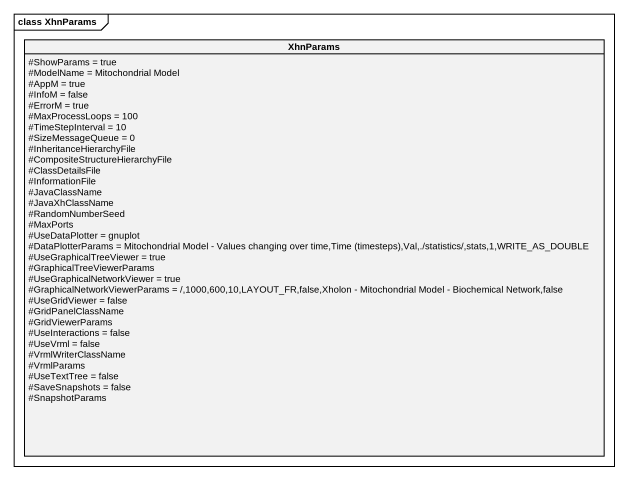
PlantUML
@startuml
mainframe class XhnParams
hide circle
hide empty members
skinparam classAttributeIconSize 0
class XhnParams {
  #ShowParams = true
  #ModelName = Mitochondrial Model
  #AppM = true
  #InfoM = false
  #ErrorM = true
  #MaxProcessLoops = 100
  #TimeStepInterval = 10
  #SizeMessageQueue = 0
  #InheritanceHierarchyFile
  #CompositeStructureHierarchyFile
  #ClassDetailsFile
  #InformationFile
  #JavaClassName
  #JavaXhClassName
  #RandomNumberSeed
  #MaxPorts
  #UseDataPlotter = gnuplot
  {field} #DataPlotterParams = Mitochondrial Model - Values changing over time,Time (timesteps),Val,./statistics/,stats,1,WRITE_AS_DOUBLE
  #UseGraphicalTreeViewer = true
  #GraphicalTreeViewerParams
  #UseGraphicalNetworkViewer = true
  #GraphicalNetworkViewerParams = /,1000,600,10,LAYOUT_FR,false,Xholon - Mitochondrial Model - Biochemical Network,false
  #UseGridViewer = false
  #GridPanelClassName
  #GridViewerParams
  #UseInteractions = false
  #UseVrml = false
  #VrmlWriterClassName
  #VrmlParams
  #UseTextTree = false
  #SaveSnapshots = false
  #SnapshotParams
}
@enduml
